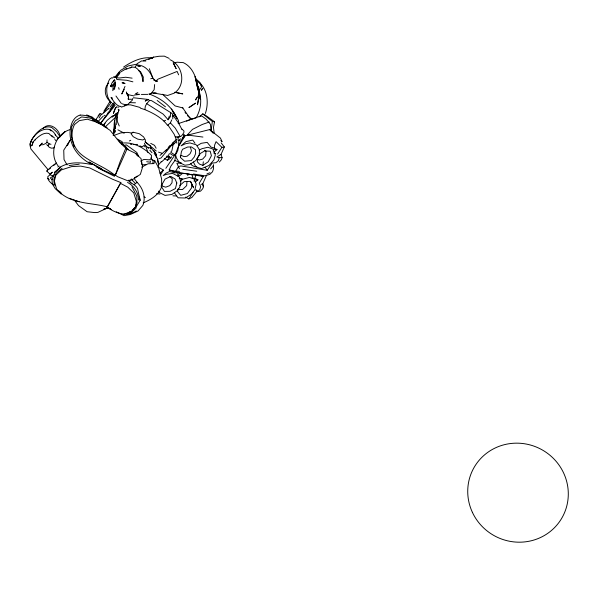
<?xml version="1.0" encoding="UTF-8"?>
<svg xmlns="http://www.w3.org/2000/svg" width="598" height="598" viewBox="0 0 598 598"><rect width="100%" height="100%" fill="white"/><g stroke="black" fill="none" stroke-linecap="round" stroke-linejoin="round"><path stroke-width="0.9" d="M113.485 133.459L113.485 129.818L114.629 125.535M179.849 185.477L184.221 181.628L190.5 181.344L191.666 183.825L191.607 187.862L187.361 193.55L180.731 195.337L177.516 191.465L178.309 188.714M198.409 94.596L198.461 92.757M198.573 89.08L198.626 87.241L197.25 84.998M146.682 103.656L149.687 100.404L151.481 100.606L170.654 112.574L170.49 116.475L168.135 119.735L163.187 114.136L146.682 103.656L145.314 106.347L144.866 109.621C153.402 113.224 161.961 117.724 167.522 125.311L170.393 122.911L171.738 119.884M172.762 118.845L172.964 115.16L172.209 113.687L170.654 112.574M121.992 144.118L122.164 141.689L117.26 139.095M186.98 181.366L186.681 185.612L182.562 189.529L177.86 189.349M113.149 85.963L112.783 90.657L114.846 86.568L115.564 82.681L113.149 85.963L115.287 80.827M185.814 173.495L179.422 173.121L169.204 169.937L170.931 166.08L174.863 160.541L175.655 155.136L176.53 158.208L179.28 162.499L184.924 165.227L189.439 164.614L195.845 160.503L199.209 155.106L199.538 149.836L196.249 144.798L189.932 142.915L185.365 143.782L181.074 145.837L185.866 141.689L192.728 140.052L195.008 143.258M178.914 140.485L178.376 146.562L175.154 154.919L173.024 155.473L170.116 153.574L168.666 154.321M154.635 84.55L154.149 89.707L151.092 93.572L148.962 93.938C161.094 98.244 172.03 106.392 177.128 118.531L172.388 110.652L178.398 120.28L178.892 123.674M131.687 99.268L128.286 99.261L128.592 96.129L126.499 92.974M182.009 129.138L183.982 131.037L183.78 132.823L181.5 135.948L178.226 137.577L177.965 140.082L180.133 140.313M199.194 116.864L202.715 113.897L212.35 121.454L211.064 130.962L213.135 133.152M202.901 165.369L208.201 161.796L211.4 155.734L210.204 151.219L204.591 150.958L200.405 153.432L197.609 157.737L197.347 161.819L199.575 164.151L202.901 165.369L203.335 161.796M118.15 109.225L118.957 109.868L116.229 119.727L116.304 124.705M115.564 82.681L114.495 89.438M213.815 152.191L216.992 149.635L214.256 148.095L214.689 144.933L216.065 141.659L221.903 147.34L224.355 146.951L221.163 142.87M173.308 143.916L171.843 150.89L170.692 152.206L173.285 153.948L175.154 154.919L176.283 153.746L177.898 150.21L178.391 146.831M125.715 148.364L120.056 161.856L115.197 175.491C104.934 166.849 91.845 163.03 81.478 154.62C72.739 147.616 69.263 134.662 74.488 124.586L79.34 120.617L87.375 119.196L94.977 121.641L102.221 125.027L110.196 130.439L120.004 142.758L126.933 149.194L115.197 175.491L96.158 166.864M180.476 157.536L181.373 151.885L182.569 149.276L187.682 147.018L191.48 146.959L195.524 149.769L195.628 153.537L194.268 156.99L191.315 160.57L184.618 161.198L180.476 157.536L180.372 155.958M152.767 163.404L153.155 161.228L150.883 157.932M114.816 132.584L115.145 130.88C113.029 125.259 114.435 118.935 117.103 113.747L115.025 117.754L105.113 127M202.715 113.897L204.299 114.412L214.54 121.813L213.479 127.277L214.174 133.361M150.584 148.992L150.838 147.751L148.155 147.713M40.507 144.858L42.249 143.079L39.461 146.226L40.507 144.858L43.131 144.686L45.799 143.475L47.003 142.189L46.995 139.887M195.382 181.956L197.938 179.849L195 178.398L195.793 174.833M172.605 116.745L172.964 115.16L178.772 123.42L181.971 129.534M152.049 159.972L154.688 160.6L153.992 163.583L148.042 163.8L141.629 167.193M219.324 162.065L221.462 159.621L222.09 157.67L219.257 157.625L218.442 160.585L216.035 162.671L212.088 163.127L207.214 170.295L180.895 165.938L178.428 166.573L175.58 171.327L169.204 169.937M54.62 146.899L53.685 147.983L51.308 148.147L49.193 147.235L48.079 145.792L48.371 144.768L49.32 143.939L50.994 144.268M132.823 98.356L132.293 100.21L127.509 104.695L121.484 107.124L120.639 106.22M118.531 111.25L118.957 109.868M117.328 113.328L117.574 112.544L115.078 114.442M168.135 119.735L169.339 115.997M107.319 207.132L120.848 182.614L112.454 179.198L89.76 167.948L80.723 166.109L71.543 166.625L61.302 169.937L55.868 175.139L54.358 181.097L56.556 188.901C69.076 204.352 89.909 202.236 107.221 206.818L107.319 207.132C115.429 213.419 127.023 217.119 136.277 210.967M113.291 132.644L114.644 128.563M205.353 113.478C209.038 102.834 207.581 88.414 197.908 81.298M158.081 167.612L158.627 166.012L157.723 158.851L154.172 153.312M33.331 141.449L31.858 145.643L33.331 141.449L35.267 139.969M202.655 183.511L203.402 186.8L202.729 188.706L200.569 191.128L197.43 191.674L195.83 189.828L197.071 190.725M213.568 164.659L212.94 166.394L210.623 168.913M182.861 137.846L184.057 134.543M203.402 186.8L202.729 183.848L206.579 175.192M118.494 73.554L119.794 73.442L116.326 77.71L116.849 79.519L126.798 80.274L132.891 81.836M124.997 86.433L121.768 93.983L124.257 89.296M224.355 146.951L221.013 154.404L216.872 156.997L219.257 157.625M200.853 87.884L199.059 90.724M192.638 176.986L191.831 174.227M115.863 107.438L113.411 113.366L114.853 108.948L116.887 106.519M113.179 135.537L115.145 130.88M182.667 137.727L178.981 145.239M130.132 179.841L129.332 181.538C132.091 183.99 135.873 184.939 137.6 188.699L140.096 200.382L135.97 207.214M114.719 104.127L100.584 123.203M161.453 187.286C158.463 195.21 150.614 199.747 143.199 202.879M134.483 207.693L133.631 209.278L132.113 210.309M135.335 206.108L137.032 202.939L136.77 196.054L131.994 186.815M179.422 173.121L177.793 176.171L180.155 175.349L182.51 173.36M196.757 97.668L195.516 99.963L198.147 96.196L199.074 91.86L198.626 87.241M113.717 103.865L110.062 109.83M120.848 182.614L107.221 206.818M172.224 143.303L175.535 140.799L176.253 139.513L174.16 134.229L167.971 125.079M194.006 181.149L194.731 179.893L197.938 179.849M124.78 105.966L125.483 104.755L130.685 104.897L139.992 107.438L140.515 108.201L144.866 109.621M178.578 146.331L185.156 135.739L209.659 129.572L220.423 138.078L222.09 141.659L220.834 140.455M160.653 174.743L163.418 170.109L159.068 167.53M71.603 139.573L70.108 140.328L66.879 145.71L68.082 144.604M95.994 119.421L100.016 113.717L101.585 114.039M199.971 175.393L203.298 176.41L199.231 183.205L200.659 186.658L199.769 189.723L197.43 191.674M110.503 86.142L114.27 83.66L111.505 86.867L110.503 86.142L111.579 84.348M164.301 158.38L167.38 160.346L169.66 156.683M104.015 111.041L110.234 101.099M99.066 117.97L101.01 114.876M201.384 90.575L202.864 88.25L201.601 89.266M185.522 197.123L188.856 198.947L193.079 192.317M113.052 82.046L114.532 79.736L111.505 83.585M217.605 154.015L221.903 147.34M70.108 140.328L63.747 150.158L64.023 159.546L67.066 164.899M171.678 156.721L170.684 158.201L167.38 160.346M165.855 168.307L175.266 154.389M135.178 66.931L137.682 63.336L141.569 60.936L145.822 61.033M108.709 83.077C102.826 88.519 105.054 98.072 111.243 102.31M103.656 125.259L105.106 123.218M103.372 112.775L111.206 102.535M110.01 107.057L112.701 103.626M159.075 164.338L161.348 161.475M197.25 190.949L191.816 197.512L188.856 198.947M114.652 77.546L119.72 71.259M115.593 77.172L118.965 72.986L126.858 68.344M103.97 124.309L107.289 120.198L112.536 115.87L114.166 115.392M49.537 173.719L46.741 171.013L51.249 166.722L56.399 162.985M166.625 149.545L160.077 155.405M168.225 147.579L169.832 145.613M115.115 105.36L100.688 123.181M98.177 115.78L100.016 113.717M165.601 151.032L176.253 139.513M134.214 184.67L137.092 182.3C142.989 188.415 146.069 197.198 142.877 205.383L138.026 210.989L130.334 214.51L124.085 215.661L116.289 211.827M98.109 121.446L103.349 115.997M161.512 161.968L168.823 155.166M112.476 78.129L113.897 76.671L115.922 77.284M180.327 181.486L182.599 179.236L189.402 177.427L193.887 178.877L196.181 183.967L194.888 189.88L191.644 194.096L185.32 198.013L178.107 197.803L174.422 192.795M179.482 139.925L180.611 138.811M136.284 207.812L131.56 212.35L126.806 213.92L130.596 211.341M151.473 58.529L153.656 57.146L159.105 56.249L164.301 56.137L169.212 58.402M108.858 108.335L101.638 114.569M49.447 169.047L50.494 168.053M34.878 139.827C38.668 136.538 43.355 132.053 48.827 133.459M159.92 173.121L163.418 170.109M182.345 138.467L184.139 136.942M107.924 112.962L109.995 111.198M62.087 168.225L56.16 173.233L53.85 179.579L54.186 184.206L55.21 185.709M54.306 172.314L60.69 167.193L54.844 172.687L52.011 180.02L52.4 184.064L55.21 188.632L61.146 194.006M53.431 175.939L50.299 177.942L52.153 179.751M114.794 114.898L116.662 113.411M171.402 145.695L175.767 142.346M43.041 128.495C49.298 121.17 59.546 129.265 60.189 136.822M112.05 117.171L115.683 114.719M111.766 77.725L109.703 79.093C105.569 86.366 105.629 95.658 110.727 102.475M53.671 165.369L55.121 164.435M134.692 177.711L137.256 176.104M57.827 166.984L59.202 166.132M54.313 174.78L52.736 175.73L50.165 174.848L50.486 174.324L47.795 176.672C47.347 180.402 50.972 183.048 53.618 185.059M197.392 145.598L201.212 143.311L207.177 142.369L211.027 147.093L214.256 148.095M174.16 143.879L171.29 145.591L161.109 157.932L158.926 158.739M120.288 70.557L128.166 65.93L136.89 64.143M123.592 67.043C132.016 61.415 142.04 56.429 152.483 58.043M149.321 94.596L152.557 92.795M130.072 68L131.852 67.021L135.268 67.357C140.231 70.265 142.496 76.155 142.989 81.657L143.341 77.164L140.605 71.782L138.415 70.482M147.347 99.918L145.209 101.055L148.274 99.47L149.351 100.382M148.715 59.486L152.692 57.371M140.597 161.139L143.879 159.427L149.306 159.845L151.257 158.889L151.533 155.443C143.991 147.669 133.01 141.651 121.962 143.139M135.484 93.804L137.846 92.585M151.204 58.342L153.656 57.146L143.55 60.727M199.082 150.083L202.057 148.67L207.842 147.265L212.933 149.044L215.34 154.8L213.935 159.928L209.046 165.467L201.638 168.561L195.942 167.051L193.386 162.006M80.229 115.018C72.231 117.253 69.757 127.008 70.063 134.318C70.549 147.198 79.13 157.453 90.006 163.501M108.059 207.648L97.93 212.38L94.783 212.589L87.114 211.737L78.57 205.622L74.055 199.672M129.34 140.949L130.745 140.298M59.695 167.425C69.547 161.288 81.186 162.394 91.972 164.629M69.854 129.676C55.173 134.087 48.752 153.462 58.013 165.788M186.576 121.147L190.829 119.428L182.345 107.356M126.014 69.323L131.852 67.021M123.749 214.308L131.53 211.303L135.716 206.721L136.314 201.19L133.743 192.862L127.778 187.174L120.594 183.407M114.592 135.215L120.774 132.913L127.329 132.367L131.62 132.988M206.975 173.876L209.973 172.755M103.82 209.203L107.214 207.962M163.949 120.96L165.609 120.355M178.129 123.689L200.696 116.064L202.117 116.199L206.123 119.144L210.429 124.257L211.064 130.962L209.659 129.572M209.255 122.007L202.139 124.519L192.526 129.37L187.234 135.013L202.939 137.062M103.79 209.27L107.939 207.872M201.152 184.378L202.729 183.848M150.718 78.772L152.849 78.151L155.816 81.111L157.483 81.208L153.746 79.893L155.816 81.111L158.104 79.108L177.135 71.431L178.608 74.832M173.644 63.096L177.03 62.199L183.302 62.633C193.901 67.604 197.041 80.125 198.386 90.754M123.382 145.576L126.298 144.866L130.895 148.147L136.845 152.52L138.721 156.527M112.813 103.23L114.689 102.841M69.084 165.556L79.235 164.211M117.686 107.221L118.853 107.072M134.371 95.022L138.691 94.551M142.317 164.884L146.48 164.45M213.972 153.589L215.758 153.409M166.371 157.184L169.406 156.893M135.851 144.559L137.331 144.424L133.593 144.507M153.081 93.438L156.362 93.161L153.38 92.967L162.185 94.521M181.508 162.97L176.873 163.254L179.475 168.763M125.483 104.755L122.112 103.805M147.915 94.372L141.382 94.432M196.839 166.565L194.432 166.595L191.831 165.257L190.493 163.329M213.935 149.627L216.992 149.635M212.35 121.454L214.54 121.813M129.579 102.617L135.477 102.811M172.942 195.823L176.589 195.957M107.139 127.785L96.241 119.966L92.324 119.802L100.591 123.741L105.771 127.254M136.344 94.148L139.7 94.335M80.214 115.108C87.861 114.98 95.299 118.262 100.591 123.741L98.393 121.319M46.741 171.013L47.616 171.065M116.326 77.71L119.279 78.002L125.707 77.247L132.106 78.151M156.564 193.677L159.972 194.044M148.274 99.47L133.399 97.751M126.963 94.439L133.922 95.912M182.734 169.286L196.757 171.215M130.357 144.208L131.889 144.424M146.667 161.707L150.554 162.267L150.225 160.884M203.298 176.41L177.718 172.456L175.58 171.327L178.025 171.155L179.415 171.648M193.46 173.988L205.039 175.842L209.943 174.302L212.537 171.753L213.538 168.621L213.449 165.676M175.535 140.799L176.447 140.964L176.799 143.169M180.095 162.499L174.863 160.541M162.484 94.491L167.664 95.463L174.295 93.116C186.456 84.789 182.898 65.107 169.862 59.658M174.586 92.256L182.764 93.901L175.745 92.451M191.629 174.728L187.376 173.726M137.144 65.765L140.5 66.475M128.592 96.129L127.486 95.889L128.473 94.641L126.858 93.363L126.342 91.943M192.078 177.77L195 178.398M178.226 137.577L175.528 136.882L180.155 136.441L175.259 128.107L170.393 122.911M96.241 119.966L89.147 117.866L81.62 116.939L75.333 120.826L71.655 126.694L71.334 136.06L74.152 146.824M179.318 178.249L182.599 179.236L179.153 178.002M158.485 152.124L161.841 153.178M139.835 145.919L142.324 146.727L144.327 145.209L144.38 146.779M69.308 198.319L73.375 199.725M75.804 200.562L79.056 201.683M166.782 156.078L170.505 157.438M124.175 133.167L117.918 129.833M86.658 114.913L93.041 117.447M181.157 155.405L184.147 156.624L187.084 156.235L190.097 153.731L191.435 150.763L190.448 147.228M144.088 196.921L145.396 197.519M126.933 149.194L134.984 153.043L141.031 158.605L142.66 166.887L140.336 174.377L133.429 179.049L128.189 180.955L117.358 176.597L115.272 175.005M120.049 106.489C115.638 105.128 113.418 100.898 110.989 97.332M98.446 168.21L114.554 176.32M150.703 143.363L154.531 145.329L156.13 148.244M196.981 158.874L199.186 160.01L202.662 159.098L205.675 155.719L206.026 151.167L204.471 150.27M106.893 207.058L111.415 209.666L108.507 207.925M183.713 134.782L185.156 135.739M47.003 142.189L49.32 143.939M127.538 182.39C133.967 185.843 138.639 192.541 138.444 199.986M195.352 78.652L199.889 82.674L201.526 86.411M144.955 141.973L150.532 146.009M58.821 190.964L61.011 192.571M173.121 171.342L175.281 172.934L169.511 171.491L166.132 173.099L163.194 175.543L166.737 174.257L172.613 173.405L179.243 176.821L180.873 182.031L179.692 187.376L176.948 190.964L171.91 194.425L165.003 195.397L159.389 192.526L158.687 191.121M145.239 141.831L156.228 150.995M157.177 100.471L165.474 106.833M46.644 144.641L48.079 145.792M187.48 115.713L191.838 119.234L196.174 117.784C200.726 109.681 202.259 100.15 198.857 91.143M119.047 141.008L126.38 147.31M49.006 179.475L47.75 178.361L48.969 179.736M169.727 176.567L172.276 178.839L171.977 182.779L169.795 185.634L165.721 187.174L162.417 186.128L161.766 184.49M195.882 78.996L197.265 80.244M51.667 135.484L54.56 138.101M122.082 143.759L128.585 149.672M144.424 143.348L145.464 145.381L148.581 148.274M49.253 133.885L52.475 136.912M49.769 129.676L51.107 130.962M197.714 80.685L200.831 84.198L201.638 87.301M55.106 134.827L58.305 138.071M132.644 180.746L131.261 179.041L135.327 183.481M104.433 115.227L105.45 116.296M139.267 66.498L137.891 65.018C145.456 65.474 150.188 71.685 152.849 78.151L149.336 68.74M162.484 94.222L175.169 105.958L182.981 107.991M149.859 150.285L152.012 152.714M55.696 135.275C48.73 121.663 32.135 133.653 30.139 144.2L31.103 141.3L29.9 144.806L30.842 148.909L48.012 169.63M54.852 139.409L55.943 140.694M150.838 147.751L155.854 153.888L156.796 157.311M137.092 182.3L134.7 179.333L134.445 177.95M128.622 180.155L131.014 183.115M121.342 103.476L115.945 96.001M205.121 167.35L207.214 170.295M185.036 112.222L186.015 113.62M186.643 173.532L187.922 175.498M59.695 136.18L56.705 131.911L51.779 127.509C42.451 124.033 33.301 135.462 30.326 142.877L30.812 146.375M153.746 150.285L156.459 154.733M196.436 82.33L197.355 83.847L195.845 79.766M108.739 108.477L109 108.941M154.688 160.6L158.268 167.089M171.551 109.023L175.782 116.939M136.262 153.656L137.473 155.973M173.114 62.76L176.178 68.688L173.667 63.694M191.666 183.825L193.603 187.832L190.5 181.344M119.264 125.991L117.335 121.529L117.245 116.916M145.464 145.381L147.915 152.49M221.013 154.404L222.09 157.67M176.791 172.134L177.531 174.429M158.724 168.202L161.617 178.974L161.662 186.718M118.658 87.637L119.122 89.296M157.506 159.875L158.448 163.291M141.36 162.738L141.748 164.36M197.609 88.482L197.923 90.111M109.501 100.165L109.83 101.877M139.491 197.116L140.096 200.382M198.82 91.188L199.104 92.944M199.396 94.693L200.113 99.074L199.276 89.132M145.262 139.581L145.516 141.868M111.953 97.422L112.058 98.947M128.271 97.967L128.286 99.261M113.844 130.865L113.74 132.644L113.844 130.865M199.44 93.251L197.534 104.695L199.44 93.251M176.814 182.973L175.423 188.557L170.079 191.323L164.42 191.405L161.056 186.083L165.063 179.094L170.736 176.395L175.035 178.944L176.814 182.973M52.198 172.261L50.763 173.801L49.866 173.981L52.198 172.261M64.853 131.881L57.221 139.237L64.853 131.881M133.055 132.218L131.067 133.803L133.204 136.688L137.809 139.162L142.787 139.947L144.843 139.057L143.602 136.912L139.267 133.698L133.055 132.218M195.397 103.207L189.05 107.513L195.397 103.207M123.599 82.913L122.029 82.816L125.034 83.458L123.599 82.913M101.197 168.561L88.915 162.013L102.348 169.72L101.197 168.561M195.927 80.012L195.083 76.559L197.407 87.211L195.927 80.012M115.317 128.6L114.495 121.17L115.317 128.6M472.383 512.314A50.651 49.148 29.6 0 0 559.13 522.226A50.651 49.148 29.6 0 0 522.532 443.492A50.651 49.148 29.6 0 0 472.383 512.314"/></g></svg>
